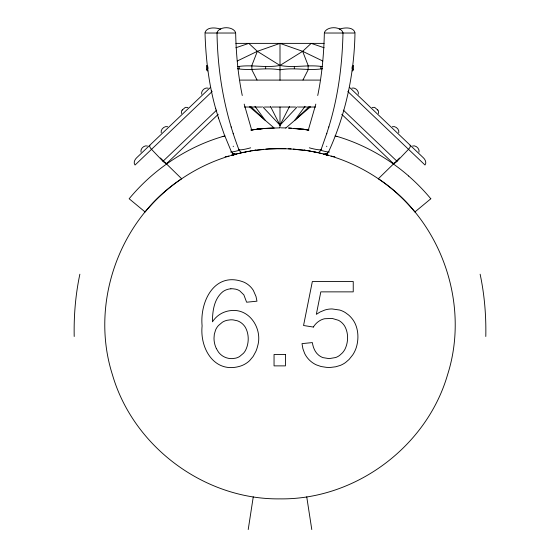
<?xml version="1.0" encoding="UTF-8"?>
<svg xmlns="http://www.w3.org/2000/svg" width="560" height="560" viewBox="0 0 560 560"><rect width="100%" height="100%" fill="white"/><g stroke="black" fill="none" stroke-linecap="round" stroke-linejoin="round"><path stroke-width="0.84" d="M74.207 336.483C73.78 315.588 75.53 294.651 79.87 274.204M342.979 33.026C342.3 64.736 338.24 96.509 328.839 126.868L328.692 127.323M211.33 91.574L211.414 90.475M231.133 151.508L231.028 152.565M248.213 529.557L253.267 496.825M358.309 94.248C359.219 90.979 355.124 87.073 351.897 88.137M378.539 113.533L378.483 111.02L377.692 109.956M398.769 132.818C399.679 129.549 395.584 125.643 392.357 126.707M418.999 152.103C419.909 148.834 415.814 144.928 412.587 145.992M205.023 32.578C206.941 26.537 215.915 27.608 220.766 29.134M217.021 32.571C219.422 26.054 233.121 26.117 235.627 32.571M317.73 95.508C321.979 74.956 323.855 53.984 324.352 33.026L354.977 33.026C354.284 73.878 345.653 114.583 328.601 151.767M324.373 32.571C326.879 26.117 340.578 26.054 342.979 32.571M315.812 104.118L308.175 130.55M321.048 149.772L326.816 133.273M326.662 133.756L328.839 126.868M322.714 60.984L302.652 51.324L280 43.379L257.348 51.324L251.874 65.443L251.874 69.832L257.026 79.975M289.506 106.498L280 125.216L262.675 106.757M302.974 79.975L308.126 69.832L308.126 65.443L302.652 51.324L311.185 43.379L324.149 47.761M182.308 109.956L181.517 111.02L181.461 113.533M305.053 106.344L294.7 120.386L309.267 106.547M145.096 211.96C167.034 185.43 196.945 165.641 229.936 155.834M297.325 106.757L280 125.216L270.494 106.498M408.478 149.317L397.047 161.308L343.329 110.096M399.609 157.969L378.357 178.745C440.909 219.975 470.379 303.527 447.524 374.871C426.559 446.999 355.11 499.884 280 498.869C204.89 499.884 133.441 446.999 112.476 374.871C89.621 303.527 119.084 219.968 181.643 178.745L160.391 157.969M320.327 150.983L319.165 151.921M182.21 110.054L185.36 107.359L187.873 107.422M210.595 87.29L136.64 157.787C134.785 159.509 133.161 162.792 135.044 165.032L212.191 91.483M216.671 110.096L162.953 161.308L151.522 149.317M166.971 163.198L218.239 114.317M206.507 69.832L207.914 68.572L207.914 66.864L206.507 65.443L206.507 69.832L207.83 70.973M327.775 152.957L326.578 153.818L324.457 154.203L326.627 153.79L327.831 152.894L325.157 154.203M285.754 128.079L310.555 106.75M352.17 70.973L353.493 69.832L353.493 65.443L352.086 66.864L352.086 68.572L353.493 69.832M415.065 211.827L430.85 198.751M302.652 51.324L280 65.443C265.811 68.229 251.615 64.309 237.454 66.647M254.618 150.29L255.43 149.877M237.286 60.984L257.348 51.324L280 65.443C294.189 68.229 308.385 64.309 322.546 66.647M231.686 155.302L232.96 154.826M339.234 29.134C344.085 27.608 353.059 26.537 354.977 32.578M235.851 47.761L248.815 43.379L257.348 51.324M228.907 156.128L225.134 156.751M236.467 154.035L230.608 155.645M224.021 136.129L224.945 135.898C197.771 143.444 172.557 157.612 151.284 176.057A195.832 195.832 0 0 0 129.15 198.751L144.935 211.827M231.378 155.435L232.925 154.98M231.546 155.372L235.081 154.399L231.399 155.414L232.169 155.211M222.18 136.619L223.097 136.367M236.236 154.084L236.831 153.93M236.782 153.944L237.37 153.797M237.58 153.741L238.511 153.51M238.735 153.454L239.631 153.244M239.505 153.272L239.939 153.167M372.127 107.422L374.64 107.359L377.79 110.054M240.016 153.153L240.415 153.055M240.282 153.09L240.821 152.964M240.737 152.985L241.094 152.901M241.059 152.908L241.64 152.782M241.549 152.803L243.054 152.467M242.984 152.481L243.341 152.404M243.243 152.425L243.859 152.292M243.628 152.348L244.027 152.264M243.789 152.313L244.727 152.117M244.811 152.096L245.322 151.998M245.224 152.012L245.756 151.907M245.567 151.942L246.274 151.802M245.889 151.879L246.239 151.809M246.078 151.844L246.477 151.767M247.009 151.662L248.192 151.438M247.212 151.62L247.765 151.522M248.206 151.438L248.983 151.298M248.668 151.354L249.62 151.179M249.522 151.2L250.439 151.039M250.355 151.053L250.754 150.983M250.684 150.997L251.139 150.92M251.384 150.878L252.07 150.766M252.035 150.773L252.868 150.64M252.735 150.661L253.134 150.598M253.694 150.514L253.092 150.605L269.01 148.897L285.831 148.645M251.37 129.955L250.978 130.011L263.011 128.59L256.865 129.22L260.008 128.87M250.978 130.011L257.201 129.185M254.17 150.465L263.599 149.317M252.21 129.829L265.279 128.401L279.818 127.848M237.454 68.754C251.622 70.882 265.811 67.249 280 69.832C294.189 67.249 308.378 70.882 322.546 68.754M262.752 128.611L273.651 127.953M265.916 149.114L277.116 148.575L291.081 148.904M234.843 154.203L234.087 154.063L235.55 154.203L233.373 153.79L232.169 152.894L233.422 153.818L234.122 154.077L232.225 152.957M235.9 43.379L324.1 43.379M240.135 80.094L319.865 80.094M244.37 107.03L261.66 107.03M264.446 107.03L270.382 107.03M271.936 107.03L295.554 107.03M298.34 107.03L315.63 107.03M280.994 127.848L285.95 127.939M288.491 128.03L308.644 129.955L293.937 128.345M288.715 128.044L291.487 128.184M288.267 148.743L305.298 150.388M334.866 156.751L331.093 156.128M293.356 149.058L306.39 150.528M296.394 128.541L300.489 128.919M300.188 128.891L304.01 129.325M305.746 129.549L302.624 129.157M303.667 129.283L307.181 129.745M308.245 129.899L308.637 129.948M306.803 129.696L308.98 130.011M306.488 150.542L307.174 150.647M307.132 150.64L308.056 150.787M313.383 327.061L303.548 325.507L312.347 281.512L353.241 281.512L353.241 291.865L320.81 291.865L316.337 314.335L320.124 311.976L324.989 309.974A24.584 24.584 0 0 1 332.045 308.945L339.731 310.044A23.548 23.548 0 0 1 345.401 312.634L348.488 314.916A28.21 28.21 0 0 1 351.316 317.744L352.17 318.766A25.627 25.627 0 0 1 355.53 324.429C358.575 331.751 358.589 340.179 356.23 347.69A30.317 30.317 0 0 1 352.786 354.816L349.104 359.436L345.576 362.495A24.948 24.948 0 0 1 340.228 365.435L335.727 366.779L330.813 367.388A37.968 37.968 0 0 1 326.27 367.332L321.048 366.513L316.358 364.882A24.171 24.171 0 0 1 310.31 360.913A25.214 25.214 0 0 1 308.588 359.219A24.01 24.01 0 0 1 304.591 353.332L302.904 348.74L302.001 343.623L312.347 342.587C313.061 347.242 314.832 352.03 318.577 355.096A14.861 14.861 0 0 0 323.001 357.63L329.112 358.631L335.65 357.532A16.233 16.233 0 0 0 339.626 355.404L342.391 352.898A18.585 18.585 0 0 0 345.107 348.95C348.397 341.943 348.565 333.165 344.792 326.312A16.38 16.38 0 0 0 342.02 322.84A15.477 15.477 0 0 0 338.443 320.292L332.213 318.444L324.667 318.731A16.205 16.205 0 0 0 319.725 320.698A18.879 18.879 0 0 0 313.362 327.047M308.154 150.808L308.616 150.878M308.497 150.864L309.246 150.983M309.197 150.976L310.478 151.2M309.442 151.018L309.848 151.088M310.226 151.151L310.695 151.235M310.541 151.207L311.493 151.382M311.346 151.354L311.808 151.438M311.57 151.396L312.116 151.494M312.011 151.48L312.991 151.662M313.187 151.697L312.676 151.599M313.103 151.683L313.523 151.767M313.383 151.739L314.475 151.956M313.726 151.802L314.839 152.026M314.58 151.977L315.021 152.061M314.916 152.04L315.35 152.131M315.203 152.103L315.861 152.236M315.756 152.215L316.316 152.334M315.938 152.25L316.372 152.348M316.141 152.299L316.659 152.404M316.575 152.39L316.946 152.467M316.757 152.425L317.149 152.509M317.016 152.481L317.814 152.656M317.66 152.621L318.087 152.719M317.975 152.691L318.633 152.838M318.906 152.901L319.263 152.985M319.179 152.964L320.061 153.167M208.103 88.137C204.876 87.073 200.781 90.979 201.691 94.248M167.643 126.707C164.416 125.643 160.321 129.549 161.231 132.818M147.413 145.992C144.186 144.928 140.091 148.834 141.001 152.103M319.984 153.153L320.369 153.244M320.243 153.209L320.831 153.349M320.747 153.335L321.489 153.51M321.811 153.594L321.405 153.489M321.727 153.573L322.63 153.797M335.055 135.898L336.917 136.374M323.092 153.909L323.764 154.084M324.184 154.217L326.431 154.805L323.442 154.014M324.128 154.196L329.413 155.652M328.629 155.428L324.926 154.399L328.454 155.372M336.903 136.367C363.342 144.158 387.933 157.983 408.716 176.057M330.064 155.834C363.055 165.641 392.966 185.43 414.904 211.96M328.314 155.302L325.955 154.343M304.57 149.877L305.382 150.29M240.835 151.921L239.673 150.983M249.445 106.75L274.246 128.079M250.733 106.547L265.3 120.386L254.947 106.344M349.405 87.29L423.36 157.787C425.313 159.495 426.748 163.009 424.991 165.004L347.809 91.483M341.761 114.317L393.029 163.198M216.342 348.537L218.344 351.904A16.436 16.436 0 0 0 222.754 356.062A16.744 16.744 0 0 0 232.575 358.617L235.865 358.113A14.399 14.399 0 0 0 239.575 356.545L243.439 353.297A16.835 16.835 0 0 0 245.511 350.385C249.053 343.448 249.207 334.586 245.546 327.663A15.939 15.939 0 0 0 244.069 325.542A16.38 16.38 0 0 0 242.291 323.701L241.654 323.169A14.91 14.91 0 0 0 237.342 320.782L233.135 319.893A20.937 20.937 0 0 0 230.405 319.83L226.996 320.306A16.058 16.058 0 0 0 222.404 322.21L218.435 325.542A16.541 16.541 0 0 0 215.6 329.938L214.319 334.285L214.004 338.205A24.059 24.059 0 0 0 216.342 348.537M231.399 151.767L224.224 134.449L218.47 117.978M238.952 149.772C224.602 112.581 217.602 72.835 217.021 33.026M251.825 130.55L244.188 104.118M242.27 95.508C238.021 74.956 236.145 53.984 235.648 33.026L205.023 33.026C205.765 58.464 208.726 83.937 215.635 108.479L215.719 108.745M231.161 126.868L231.308 127.323M233.184 133.273L233.338 133.756M215.635 108.479L218.561 118.272M480.13 274.204C484.47 294.651 486.22 315.588 485.793 336.483M306.733 496.825L311.787 529.557M328.972 152.565L328.867 151.508M348.586 90.51L348.663 91.504M320.831 66.864L320.831 68.558M294.336 66.864L294.336 68.523M280 43.379L280 80.22M280 107.044L280 127.82M265.664 66.864L265.664 68.523M239.169 66.864L239.169 68.558M328.587 151.529A9.401 1.029 17.8 0 1 320.25 150.115M321.027 149.338A9.408 1.204 14.1 0 1 309.337 147.819M250.663 147.819A9.408 1.204 -14.1 0 1 238.973 149.338M239.75 150.115A9.401 1.029 -17.8 0 1 231.413 151.529M230.867 288.792A15.75 15.75 0 0 0 223.013 291.55C214.046 298.704 212.457 311.087 212.457 321.825C215.565 316.967 220.374 313.222 225.925 311.584A24.724 24.724 0 0 1 231.742 310.541C250.18 308.819 262.64 329.42 257.656 345.975A32.109 32.109 0 0 1 255.864 351.421L253.155 356.426L249.704 360.542A23.933 23.933 0 0 1 245.518 363.755A24.668 24.668 0 0 1 240.744 365.995C214.893 374.276 199.703 349.034 202.104 325.885C199.703 300.944 215.012 270.844 243.915 282.163A21.49 21.49 0 0 1 249.249 285.6A21.42 21.42 0 0 1 253.358 290.437L256.004 296.478L256.97 301.182L246.617 302.218L243.852 294.854L239.771 290.878A13.468 13.468 0 0 0 235.823 289.198L232.883 288.778A17.465 17.465 0 0 0 230.867 288.799M167.006 163.24A4.067 1.638 46.4 0 1 162.967 161.294M151.494 149.345A4.312 1.554 46.4 0 1 149.898 145.292M397.033 161.294A4.067 1.638 -46.4 0 1 392.994 163.24M410.102 145.292A4.312 1.554 -46.4 0 1 408.506 149.345M408.653 176.057A195.832 195.832 0 0 1 430.787 198.751M233.205 146.685A40.628 0.973 -73.1 0 1 233.338 146.188M326.662 146.188A40.628 0.973 73.1 0 1 326.795 146.685M235.683 154.252L233.583 154.805L235.725 154.238M285.432 354.494L274.05 354.494L274.05 365.876L285.432 365.876L285.432 354.494"/></g></svg>
